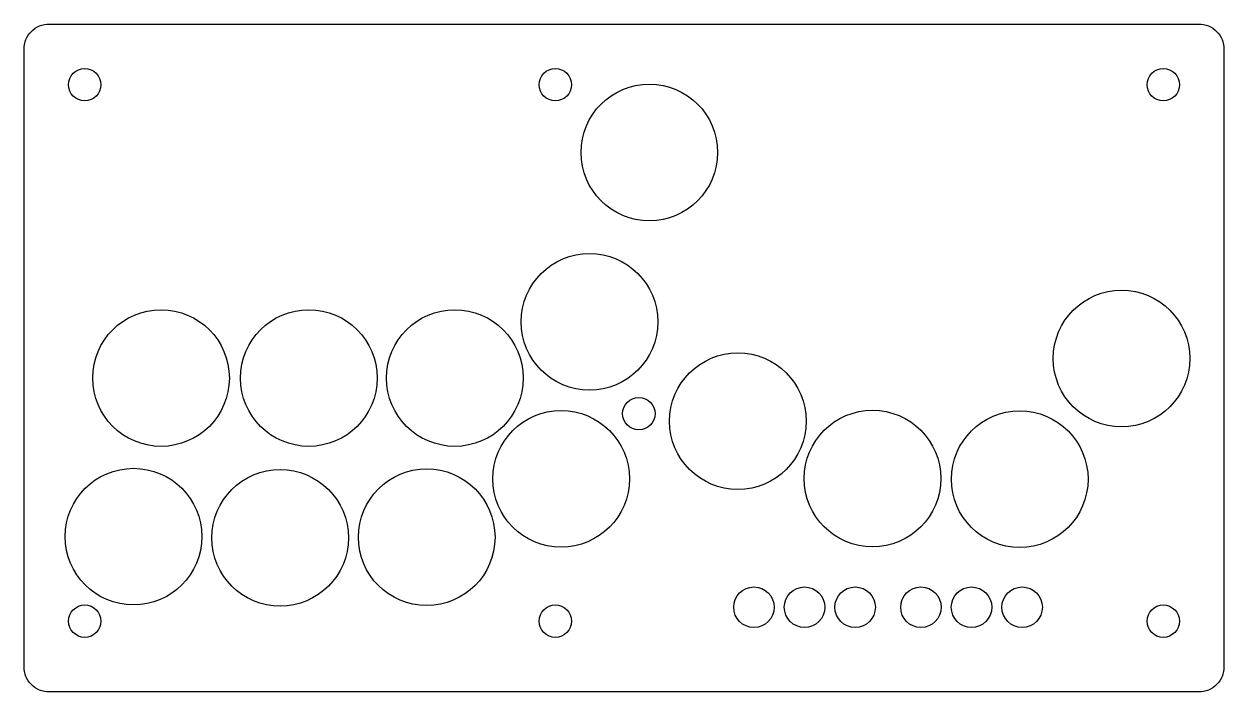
# Model space of a CAD drawing. Header units: millimetres. Extents: x -255 to -18, y 23 to 155.
import ezdxf

# ---------------------------------------------------------------- set-up
doc = ezdxf.new("R2010")
doc.units = ezdxf.units.MM
doc.layers.get('0').update_dxf_attribs({"linetype": 'CONTINUOUS'})

msp = doc.modelspace()

# ---------------------------------------------------------------- linework, layer by layer
msp.add_lwpolyline([(-255, 28), (-255, 150, -0.414214), (-250, 155), (-22.86, 155, -0.414214), (-17.86, 150), (-17.86, 28, -0.414214), (-22.86, 23), (-250, 23, -0.414214)], format="xyb", close=True)
for centre, radius in [((-243, 143), 3.2), ((-150, 143), 3.2), ((-29.86, 143), 3.2), ((-131.42, 129.62), 13.5), ((-143.25, 96.15), 13.5), ((-38.1, 88.9), 13.5), ((-227.92, 85.04), 13.5), ((-198.71, 85.04), 13.5), ((-169.86, 85.04), 13.5), ((-113.92, 76.52), 13.5), ((-133.5, 78), 3.2), ((-148.86, 65.11), 13.5), ((-87.32, 65.17), 13.5), ((-58.23, 65.05), 13.5), ((-233.36, 53.7), 13.5), ((-204.39, 53.46), 13.5), ((-175.42, 53.58), 13.5), ((-110.75, 39.75), 4), ((-100.75, 39.75), 4), ((-90.75, 39.75), 4), ((-77.75, 39.75), 4), ((-67.75, 39.75), 4), ((-57.75, 39.75), 4), ((-243, 37), 3.2), ((-150, 37), 3.2), ((-29.86, 37), 3.2)]:
    msp.add_circle(centre, radius)

doc.saveas('drawing.dxf')
